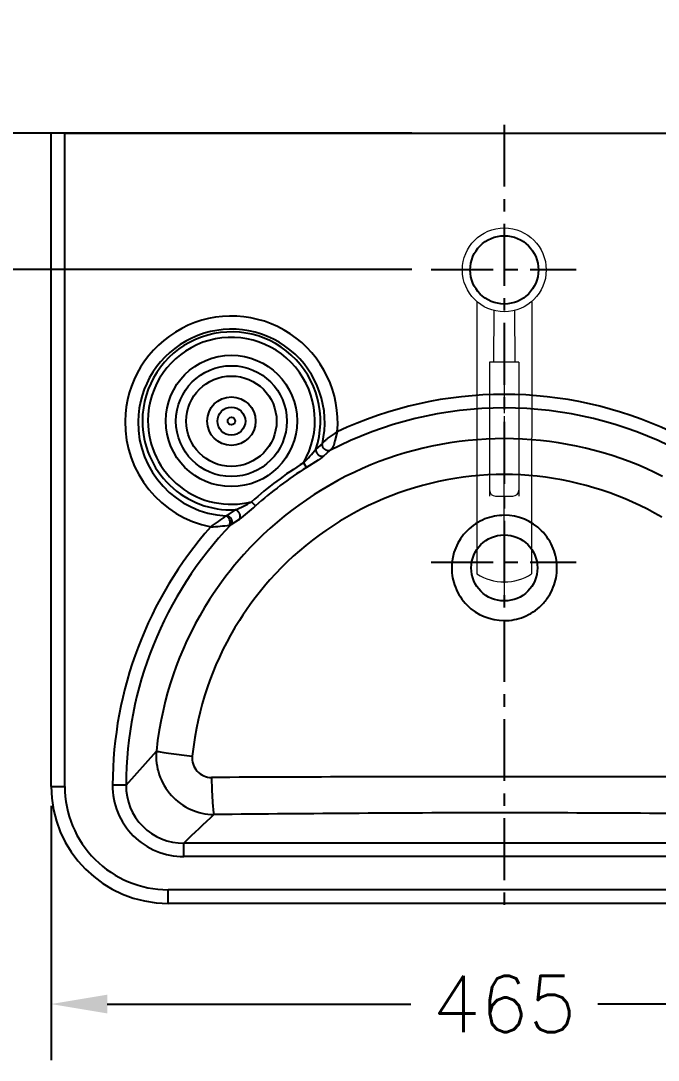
# Model space of a CAD drawing. Extents: x 63601 to 66026, y 58179 to 61610.
# Drawn here: x 64154 to 64481, y 60223 to 60756 of the extents above; entities that cross this region are included whole.
import ezdxf
from ezdxf.lldxf.tags import DXFTag

# ---------------------------------------------------------------- set-up
doc = ezdxf.new("R2010")
doc.units = 0
doc.header["$MEASUREMENT"] = 0
doc.linetypes.add('AM_ISO08W050', pattern=[18, 12, -1.5, 3, -1.5])
doc.linetypes.add('CENTER', pattern=[50.8, 31.75, -6.35, 6.35, -6.35])
doc.layers.get('Defpoints').update_dxf_attribs({"linetype": 'CONTINUOUS'})
for name, color, linetype in [('______', 7, 'CONTINUOUS'), ('DEFAULT', 7, 'CONTINUOUS'), ('Dim', 4, 'CONTINUOUS'), ('LINE', 7, 'CONTINUOUS'), ('MAKE2D$VISIBLE$LINES', 7, 'CONTINUOUS'), ('MAKE2D$VISIBLE$TANGENTS', 7, 'CONTINUOUS')]:
    doc.layers.add(name, color=color, linetype=linetype)
doc.layers.add('AM_4', color=40, linetype='CONTINUOUS', lineweight=13)
doc.layers.add('AM_7', color=4, linetype='AM_ISO08W050', lineweight=0)
doc.styles.get("Standard").update_dxf_attribs({"font": 'txt.shx', "bigfont": 'ghs.shx'})
tags = doc.linetypes.add('AM_ISO08W050x2', pattern=[9, 6, -0.75, 1.5, -0.75]).pattern_tags.tags
tags[10:11] = [DXFTag(74, 4), DXFTag(75, 0), DXFTag(340, '0'), DXFTag(46, 1.0), DXFTag(50, 0.0), DXFTag(44, 0.0), DXFTag(45, 0.0)]
tags[8:9] = [DXFTag(74, 4), DXFTag(75, 0), DXFTag(340, '0'), DXFTag(46, 1.0), DXFTag(50, 0.0), DXFTag(44, 0.0), DXFTag(45, 0.0)]
tags[6:7] = [DXFTag(74, 4), DXFTag(75, 0), DXFTag(340, '0'), DXFTag(46, 1.0), DXFTag(50, 0.0), DXFTag(44, 0.0), DXFTag(45, 0.0)]
tags[4:5] = [DXFTag(74, 4), DXFTag(75, 0), DXFTag(340, '0'), DXFTag(46, 1.0), DXFTag(50, 0.0), DXFTag(44, 0.0), DXFTag(45, 0.0)]
doc.dimstyles.get("Standard").update_dxf_attribs({"dimtxt": 0.18, "dimasz": 0.18, "dimexe": 0.18, "dimexo": 0.0625, "dimgap": 0.09, "dimtad": 0, "dimtih": 1, "dimtoh": 1, "dimdec": 4, "dimzin": 0, "dimdsep": 46, "dimtxsty": 'Standard', "dimcen": 0.09, "dimadec": 0, "dimazin": 0, "dimtfac": 1, "dimtdec": 4, "dimtofl": 0, "dimtmove": 0, "dimatfit": 0, "dimfxl": 0, "dimtolj": 1, "dimtzin": 0, "dimarcsym": 0})
doc.dimstyles.new('Standard$0', dxfattribs={"dimtxt": 0.18, "dimasz": 0.18, "dimexe": 0.18, "dimexo": 0.0625, "dimgap": 0.09, "dimtad": 0, "dimtih": 1, "dimtoh": 1, "dimdec": 4, "dimzin": 0, "dimdsep": 46, "dimtxsty": 'Standard', "dimcen": 0.09, "dimadec": 0, "dimazin": 0, "dimtfac": 1, "dimtdec": 4, "dimtofl": 0, "dimtmove": 0, "dimatfit": 3, "dimfxl": 0, "dimtolj": 1, "dimtzin": 0, "dimarcsym": 0})

# ---------------------------------------------------------------- blocks, each defined once
blk = doc.blocks.new('*D19')
at = {"layer": 'Defpoints', "color": 0}
for p in [(64169.7, 60363.87), (64634.7, 60363.87), (64634.7, 60252.22)]:
    blk.add_point(p, dxfattribs=at)
at = {"layer": 'Dim', "color": 0, "lineweight": -2}
for p, q in [((64169.7, 60353.87), (64169.7, 60223.42)), ((64634.7, 60353.87), (64634.7, 60223.42)), ((64198.5, 60252.22), (64354.2, 60252.22)), ((64605.9, 60252.22), (64450.2, 60252.22))]:
    blk.add_line(p, q, dxfattribs=at)
at = {"layer": 'Dim', "color": 0}
for points in [[(64198.5, 60257.02), (64198.5, 60247.42), (64169.7, 60252.22)], [(64605.9, 60257.02), (64605.9, 60247.42), (64634.7, 60252.22)]]:
    blk.add_solid(points, dxfattribs=at)
at = {"layer": 'Dim', "color": 0, "insert": (64402.2, 60252.22), "char_height": 40, "attachment_point": 5}
blk.add_mtext('\\A1;{\\H0.72x;465}', dxfattribs=at)
blk = doc.blocks.new('*D25')
at = {"layer": 'Defpoints', "color": 0}
for p in [(64113.41, 60698.87), (64364.72, 60698.87), (64364.72, 60628.87)]:
    blk.add_point(p, dxfattribs=at)
at = {"layer": 'Dim', "color": 0, "linetype": 'ByBlock', "lineweight": -2}
for p, q in [((64113.41, 60727.67), (64113.41, 60756.47)), ((64354.72, 60698.87), (64084.61, 60698.87)), ((64354.72, 60628.87), (64084.61, 60628.87)), ((64113.41, 60600.07), (64113.41, 60571.27))]:
    blk.add_line(p, q, dxfattribs=at)
at = {"layer": 'Dim', "color": 0}
for points in [[(64108.61, 60727.67), (64118.21, 60727.67), (64113.41, 60698.87)], [(64108.61, 60600.07), (64118.21, 60600.07), (64113.41, 60628.87)]]:
    blk.add_solid(points, dxfattribs=at)
at = {"layer": 'Dim', "color": 0, "insert": (64113.41, 60663.87), "char_height": 28.8, "attachment_point": 5}
blk.add_mtext('\\A1;70', dxfattribs=at)

msp = doc.modelspace()

# ---------------------------------------------------------------- linework, layer by layer
at = {"layer": '______'}
msp.add_line((64177.2, 60698.87), (64627.2, 60698.87), dxfattribs=at)
at = {"layer": '______', "linetype": 'CENTER'}
for p, q in [((64364.72, 60628.87), (64439.07, 60628.87)), ((64364.7, 60478.87), (64439.05, 60478.87))]:
    msp.add_line(p, q, dxfattribs=at)
at = {"layer": 'AM_4', "color": 0}
for p, q in [((64388.07, 60612.52), (64388.19, 60472.85)), ((64396.85, 60607.9), (64396.69, 60581.36)), ((64407.5, 60607.88), (64407.69, 60581.36)), ((64416.38, 60612.55), (64416.19, 60472.85)), ((64394.69, 60581.36), (64394.69, 60512.72)), ((64409.69, 60581.36), (64394.69, 60581.36)), ((64409.69, 60581.36), (64409.69, 60512.72)), ((64397.67, 60512.72), (64406.67, 60512.72))]:
    msp.add_line(p, q, dxfattribs=at)
msp.add_circle((64402.21, 60628.72), 21.5, dxfattribs=at)
for centre, radius, start, end in [((64397.67, 60515.72), 3, 180, 270), ((64406.67, 60515.72), 3, 270, 0), ((64402.19, 60494.52), 25.8, 237.1436, 302.8564)]:
    msp.add_arc(centre, radius, start, end, dxfattribs=at)
at = {"layer": 'AM_7', "color": 0}
msp.add_line((64402.19, 60589.73), (64402.19, 60526.62), dxfattribs=at)
at = {"layer": 'AM_7', "color": 0, "linetype": 'AM_ISO08W050x2'}
for p, q in [((64402.19, 60499.72), (64402.19, 60527.22)), ((64402.19, 60490.72), (64402.19, 60496.72)), ((64402.19, 60487.72), (64402.19, 60460.22))]:
    msp.add_line(p, q, dxfattribs=at)
at = {"layer": 'DEFAULT', "linetype": 'CENTER'}
msp.add_line((64402.2, 60703.16), (64402.2, 60298.16), dxfattribs=at)
at = {"layer": 'DEFAULT'}
for start, end in [(90, 111.5982), (45, 90), (111.5982, 135), (135, 180), (21.5982, 45), (0, 21.5982), (180, 201.5982), (338.4018, 0), (201.5982, 225), (326.7009, 338.4018), (315, 326.7009), (225, 270), (291.5982, 315), (270, 291.5982)]:
    msp.add_arc((64402.22, 60475.87), 27, start, end, dxfattribs=at)
at = {"layer": 'LINE', "color": 0}
msp.add_circle((64402.21, 60628.72), 17.5, dxfattribs=at)
at = {"layer": 'MAKE2D$VISIBLE$LINES'}
for p, q in [((64169.7, 60363.87), (64169.7, 60698.87)), ((64312.09, 60542.62), (64315.17, 60544.7)), ((64315.17, 60544.7), (64315.85, 60545.19)), ((64316.52, 60545.69), (64315.33, 60540.98)), ((64315.85, 60545.19), (64316.52, 60545.69)), ((64308.84, 60539.24), (64308.85, 60539.33)), ((64308.84, 60539.14), (64308.84, 60539.24)), ((64308.85, 60539.05), (64308.84, 60539.14)), ((64308.85, 60539.43), (64308.86, 60539.52)), ((64308.85, 60539.33), (64308.85, 60539.43)), ((64308.85, 60538.95), (64308.85, 60539.05)), ((64308.86, 60538.86), (64308.85, 60538.95)), ((64308.86, 60539.52), (64308.87, 60539.61)), ((64308.88, 60538.76), (64308.86, 60538.86)), ((64308.87, 60539.61), (64308.88, 60539.71)), ((64308.88, 60539.71), (64308.97, 60539.83)), ((64308.89, 60538.66), (64308.88, 60538.76)), ((64308.92, 60538.56), (64308.89, 60538.66)), ((64308.94, 60538.46), (64308.92, 60538.56)), ((64308.96, 60538.37), (64308.94, 60538.46)), ((64308.97, 60539.83), (64309.06, 60539.95)), ((64309.06, 60539.95), (64309.16, 60540.07)), ((64309.16, 60540.07), (64309.25, 60540.19)), ((64309.25, 60540.19), (64309.36, 60540.32)), ((64309.36, 60540.32), (64309.48, 60540.45)), ((64309.48, 60540.45), (64309.6, 60540.58)), ((64309.6, 60540.58), (64309.72, 60540.7)), ((64309.72, 60540.7), (64309.85, 60540.84)), ((64309.85, 60540.84), (64309.99, 60540.97)), ((64309.99, 60540.97), (64310.28, 60541.23)), ((64310.28, 60541.23), (64310.58, 60541.48)), ((64310.58, 60541.48), (64310.88, 60541.73)), ((64310.88, 60541.73), (64311.18, 60541.96)), ((64311.18, 60541.96), (64311.48, 60542.18)), ((64311.48, 60542.18), (64312.09, 60542.62)), ((64314.47, 60538.48), (64314.36, 60538.24)), ((64314.58, 60538.71), (64314.47, 60538.48)), ((64314.68, 60538.95), (64314.58, 60538.71)), ((64314.76, 60539.17), (64314.68, 60538.95)), ((64314.84, 60539.4), (64314.76, 60539.17)), ((64315, 60539.85), (64314.84, 60539.4)), ((64315.17, 60540.42), (64315, 60539.85)), ((64315.33, 60540.98), (64315.17, 60540.42)), ((64308.99, 60538.27), (64308.96, 60538.37)), ((64309.03, 60538.18), (64308.99, 60538.27)), ((64309.06, 60538.08), (64309.03, 60538.18)), ((64309.1, 60537.99), (64309.06, 60538.08)), ((64309.14, 60537.9), (64309.1, 60537.99)), ((64309.18, 60537.8), (64309.14, 60537.9)), ((64309.23, 60537.71), (64309.18, 60537.8)), ((64309.27, 60537.63), (64309.23, 60537.71)), ((64309.33, 60537.54), (64309.27, 60537.63)), ((64309.38, 60537.45), (64309.33, 60537.54)), ((64309.44, 60537.37), (64309.38, 60537.45)), ((64309.5, 60537.28), (64309.44, 60537.37)), ((64309.56, 60537.2), (64309.5, 60537.28)), ((64309.63, 60537.11), (64309.56, 60537.2)), ((64309.69, 60537.03), (64309.63, 60537.11)), ((64309.77, 60536.96), (64309.69, 60537.03)), ((64309.84, 60536.88), (64309.77, 60536.96)), ((64309.91, 60536.81), (64309.84, 60536.88)), ((64309.99, 60536.74), (64309.91, 60536.81)), ((64310.07, 60536.67), (64309.99, 60536.74)), ((64310.15, 60536.61), (64310.07, 60536.67)), ((64310.23, 60536.54), (64310.15, 60536.61)), ((64310.31, 60536.49), (64310.23, 60536.54)), ((64310.39, 60536.43), (64310.31, 60536.49)), ((64310.48, 60536.37), (64310.39, 60536.43)), ((64310.57, 60536.32), (64310.48, 60536.37)), ((64310.66, 60536.28), (64310.57, 60536.32)), ((64310.74, 60536.23), (64310.66, 60536.28)), ((64310.83, 60536.19), (64310.74, 60536.23)), ((64310.92, 60536.15), (64310.83, 60536.19)), ((64311.01, 60536.12), (64310.92, 60536.15)), ((64311.11, 60536.08), (64311.01, 60536.12)), ((64311.2, 60536.06), (64311.11, 60536.08)), ((64311.29, 60536.03), (64311.2, 60536.06)), ((64311.38, 60536.01), (64311.29, 60536.03)), ((64311.47, 60535.99), (64311.38, 60536.01)), ((64311.56, 60535.97), (64311.47, 60535.99)), ((64311.61, 60535.97), (64311.56, 60535.97)), ((64311.65, 60535.96), (64311.61, 60535.97)), ((64311.7, 60535.96), (64311.65, 60535.96)), ((64311.75, 60535.95), (64311.7, 60535.96)), ((64311.79, 60535.95), (64311.75, 60535.95)), ((64311.84, 60535.95), (64311.79, 60535.95)), ((64311.88, 60535.95), (64311.84, 60535.95)), ((64311.93, 60535.95), (64311.88, 60535.95)), ((64311.98, 60535.95), (64311.93, 60535.95)), ((64312.02, 60535.95), (64311.98, 60535.95)), ((64312.06, 60535.95), (64312.02, 60535.95)), ((64312.11, 60535.95), (64312.06, 60535.95)), ((64312.15, 60535.96), (64312.11, 60535.95)), ((64312.19, 60535.96), (64312.15, 60535.96)), ((64312.24, 60535.97), (64312.19, 60535.96)), ((64312.28, 60535.97), (64312.24, 60535.97)), ((64312.32, 60535.98), (64312.28, 60535.97)), ((64312.36, 60535.99), (64312.32, 60535.98)), ((64312.4, 60536), (64312.36, 60535.99)), ((64312.45, 60536), (64312.4, 60536)), ((64312.49, 60536.02), (64312.45, 60536)), ((64312.53, 60536.03), (64312.49, 60536.02)), ((64312.57, 60536.04), (64312.53, 60536.03)), ((64312.61, 60536.05), (64312.57, 60536.04)), ((64312.65, 60536.06), (64312.61, 60536.05)), ((64312.69, 60536.08), (64312.65, 60536.06)), ((64312.77, 60536.14), (64312.69, 60536.08)), ((64312.84, 60536.2), (64312.77, 60536.14)), ((64312.91, 60536.26), (64312.84, 60536.2)), ((64312.98, 60536.32), (64312.91, 60536.26)), ((64313.05, 60536.39), (64312.98, 60536.32)), ((64313.12, 60536.45), (64313.05, 60536.39)), ((64313.19, 60536.52), (64313.12, 60536.45)), ((64313.26, 60536.59), (64313.19, 60536.52)), ((64313.33, 60536.67), (64313.26, 60536.59)), ((64313.4, 60536.75), (64313.33, 60536.67)), ((64313.47, 60536.83), (64313.4, 60536.75)), ((64313.53, 60536.91), (64313.47, 60536.83)), ((64313.6, 60536.99), (64313.53, 60536.91)), ((64313.66, 60537.08), (64313.6, 60536.99)), ((64313.73, 60537.16), (64313.66, 60537.08)), ((64313.79, 60537.25), (64313.73, 60537.16)), ((64313.85, 60537.34), (64313.79, 60537.25)), ((64313.91, 60537.43), (64313.85, 60537.34)), ((64314.03, 60537.62), (64313.91, 60537.43)), ((64314.14, 60537.82), (64314.03, 60537.62)), ((64314.25, 60538.01), (64314.14, 60537.82)), ((64314.36, 60538.24), (64314.25, 60538.01)), ((64574.7, 60303.87), (64229.7, 60303.87))]:
    msp.add_line(p, q, dxfattribs=at)
for centre, radius, start, end in [((64262.21, 60550.42), 47.89, 347.0697, 179.2817), ((64229.7, 60363.87), 60, 180, 270)]:
    msp.add_arc(centre, radius, start, end, dxfattribs=at)
at = {"layer": 'MAKE2D$VISIBLE$TANGENTS'}
for p, q in [((64176.7, 60363.87), (64176.7, 60698.87)), ((64308.88, 60539.71), (64305.54, 60536.8)), ((64369.69, 60539.22), (64365.09, 60538.32)), ((64374.32, 60540), (64369.69, 60539.22)), ((64378.97, 60540.67), (64374.32, 60540)), ((64383.63, 60541.21), (64378.97, 60540.67)), ((64388.26, 60541.63), (64383.63, 60541.21)), ((64392.9, 60541.93), (64388.26, 60541.63)), ((64397.55, 60542.11), (64392.9, 60541.93)), ((64402.2, 60542.17), (64397.55, 60542.11)), ((64406.85, 60542.11), (64402.2, 60542.17)), ((64411.5, 60541.93), (64406.85, 60542.11)), ((64416.15, 60541.63), (64411.5, 60541.93)), ((64420.78, 60541.21), (64416.15, 60541.63)), ((64425.44, 60540.67), (64420.78, 60541.21)), ((64430.08, 60540), (64425.44, 60540.67)), ((64434.71, 60539.22), (64430.08, 60540)), ((64439.32, 60538.32), (64434.71, 60539.22)), ((64305.52, 60536.55), (64305.51, 60536.5)), ((64305.51, 60536.5), (64305.51, 60536.46)), ((64305.51, 60536.46), (64305.51, 60536.41)), ((64305.51, 60536.41), (64305.52, 60536.36)), ((64305.53, 60536.7), (64305.52, 60536.65)), ((64305.52, 60536.65), (64305.52, 60536.6)), ((64305.52, 60536.6), (64305.52, 60536.55)), ((64305.52, 60536.36), (64305.52, 60536.31)), ((64305.52, 60536.31), (64305.52, 60536.21)), ((64305.52, 60536.21), (64305.54, 60536.11)), ((64305.54, 60536.8), (64305.53, 60536.75)), ((64305.53, 60536.75), (64305.53, 60536.7)), ((64305.54, 60536.11), (64305.55, 60536.01)), ((64305.55, 60536.01), (64305.57, 60535.92)), ((64305.57, 60535.92), (64305.58, 60535.82)), ((64305.58, 60535.82), (64305.61, 60535.72)), ((64305.61, 60535.72), (64305.63, 60535.63)), ((64305.63, 60535.63), (64305.66, 60535.54)), ((64305.66, 60535.54), (64305.69, 60535.44)), ((64305.69, 60535.44), (64305.73, 60535.35)), ((64305.73, 60535.35), (64305.77, 60535.26)), ((64305.77, 60535.26), (64305.81, 60535.16)), ((64305.81, 60535.16), (64305.85, 60535.07)), ((64305.85, 60535.07), (64305.9, 60534.97)), ((64305.9, 60534.97), (64305.95, 60534.88)), ((64305.95, 60534.88), (64306.01, 60534.79)), ((64306.01, 60534.79), (64306.06, 60534.7)), ((64306.06, 60534.7), (64306.12, 60534.62)), ((64306.12, 60534.62), (64306.18, 60534.53)), ((64306.18, 60534.53), (64306.25, 60534.45)), ((64306.25, 60534.45), (64306.31, 60534.37)), ((64306.31, 60534.37), (64306.38, 60534.29)), ((64306.38, 60534.29), (64306.45, 60534.21)), ((64306.45, 60534.21), (64306.52, 60534.14)), ((64306.52, 60534.14), (64306.6, 60534.06)), ((64306.6, 60534.06), (64306.68, 60533.99)), ((64306.68, 60533.99), (64306.76, 60533.92)), ((64306.76, 60533.92), (64306.84, 60533.86)), ((64306.84, 60533.86), (64306.92, 60533.79)), ((64306.92, 60533.79), (64307.01, 60533.73)), ((64307.01, 60533.73), (64307.1, 60533.67)), ((64307.1, 60533.67), (64307.19, 60533.61)), ((64307.19, 60533.61), (64307.28, 60533.56)), ((64307.28, 60533.56), (64307.37, 60533.51)), ((64307.37, 60533.51), (64307.46, 60533.46)), ((64307.46, 60533.46), (64307.55, 60533.42)), ((64307.55, 60533.42), (64307.64, 60533.38)), ((64307.64, 60533.38), (64307.73, 60533.34)), ((64307.73, 60533.34), (64307.82, 60533.31)), ((64307.82, 60533.31), (64307.92, 60533.28)), ((64307.92, 60533.28), (64308.01, 60533.25)), ((64308.01, 60533.25), (64308.11, 60533.23)), ((64308.11, 60533.23), (64308.2, 60533.21)), ((64308.2, 60533.21), (64308.29, 60533.19)), ((64308.29, 60533.19), (64308.39, 60533.18)), ((64308.39, 60533.18), (64308.48, 60533.16)), ((64308.48, 60533.16), (64308.57, 60533.16)), ((64308.57, 60533.16), (64308.62, 60533.15)), ((64308.62, 60533.15), (64308.66, 60533.15)), ((64308.66, 60533.15), (64308.71, 60533.15)), ((64308.71, 60533.15), (64308.76, 60533.15)), ((64308.76, 60533.15), (64308.8, 60533.15)), ((64308.8, 60533.15), (64308.85, 60533.15)), ((64308.85, 60533.15), (64308.9, 60533.16)), ((64308.9, 60533.16), (64308.94, 60533.16)), ((64308.94, 60533.16), (64308.99, 60533.16)), ((64308.99, 60533.16), (64309.03, 60533.17)), ((64309.03, 60533.17), (64309.08, 60533.17)), ((64309.08, 60533.17), (64309.13, 60533.18)), ((64309.13, 60533.18), (64309.17, 60533.19)), ((64309.17, 60533.19), (64309.22, 60533.2)), ((64309.22, 60533.2), (64309.26, 60533.2)), ((64309.26, 60533.2), (64309.31, 60533.22)), ((64309.31, 60533.22), (64309.35, 60533.23)), ((64309.35, 60533.23), (64309.4, 60533.24)), ((64309.4, 60533.24), (64309.44, 60533.25)), ((64309.54, 60533.22), (64309.41, 60533.12)), ((64309.44, 60533.25), (64309.48, 60533.27)), ((64309.48, 60533.27), (64309.53, 60533.28)), ((64309.53, 60533.28), (64309.57, 60533.3)), ((64309.66, 60533.33), (64309.54, 60533.22)), ((64309.57, 60533.3), (64309.62, 60533.31)), ((64309.62, 60533.31), (64309.66, 60533.33)), ((64309.66, 60533.33), (64312.69, 60536.08)), ((64346.92, 60533.5), (64342.49, 60532.01)), ((64351.41, 60534.88), (64346.92, 60533.5)), ((64355.94, 60536.14), (64351.41, 60534.88)), ((64360.5, 60537.29), (64355.94, 60536.14)), ((64365.09, 60538.32), (64360.5, 60537.29)), ((64443.9, 60537.29), (64439.32, 60538.32)), ((64448.46, 60536.14), (64443.9, 60537.29)), ((64452.99, 60534.88), (64448.46, 60536.14)), ((64457.49, 60533.5), (64452.99, 60534.88)), ((64461.92, 60532.01), (64457.49, 60533.5)), ((64299.24, 60529.82), (64300.8, 60527.4)), ((64306.77, 60531.21), (64300.8, 60527.4)), ((64307.73, 60531.86), (64306.77, 60531.21)), ((64308.53, 60532.43), (64307.73, 60531.86)), ((64308.85, 60532.67), (64308.53, 60532.43)), ((64309.16, 60532.91), (64308.85, 60532.67)), ((64309.41, 60533.12), (64309.16, 60532.91)), ((64333.74, 60528.68), (64329.44, 60526.85)), ((64338.09, 60530.4), (64333.74, 60528.68)), ((64342.49, 60532.01), (64338.09, 60530.4)), ((64466.31, 60530.4), (64461.92, 60532.01)), ((64470.66, 60528.68), (64466.31, 60530.4)), ((64474.97, 60526.85), (64470.66, 60528.68)), ((64320.97, 60522.85), (64316.81, 60520.68)), ((64325.18, 60524.9), (64320.97, 60522.85)), ((64329.44, 60526.85), (64325.18, 60524.9)), ((64385.33, 60522.9), (64381.11, 60522.39)), ((64389.54, 60523.29), (64385.33, 60522.9)), ((64393.76, 60523.57), (64389.54, 60523.29)), ((64397.98, 60523.74), (64393.76, 60523.57)), ((64402.2, 60523.8), (64397.98, 60523.74)), ((64406.43, 60523.74), (64402.2, 60523.8)), ((64410.65, 60523.57), (64406.43, 60523.74)), ((64414.87, 60523.29), (64410.65, 60523.57)), ((64419.07, 60522.9), (64414.87, 60523.29)), ((64423.3, 60522.39), (64419.07, 60522.9)), ((64479.23, 60524.9), (64474.97, 60526.85)), ((64483.44, 60522.84), (64479.23, 60524.9)), ((64312.71, 60518.4), (64308.66, 60516.01)), ((64316.81, 60520.68), (64312.71, 60518.4)), ((64360.27, 60518.2), (64356.18, 60517.03)), ((64364.39, 60519.25), (64360.27, 60518.2)), ((64368.53, 60520.2), (64364.39, 60519.25)), ((64372.7, 60521.05), (64368.53, 60520.2)), ((64376.9, 60521.78), (64372.7, 60521.05)), ((64381.11, 60522.39), (64376.9, 60521.78)), ((64427.51, 60521.78), (64423.3, 60522.39)), ((64431.7, 60521.05), (64427.51, 60521.78)), ((64435.87, 60520.2), (64431.7, 60521.05)), ((64440.02, 60519.25), (64435.87, 60520.2)), ((64444.13, 60518.2), (64440.02, 60519.25)), ((64448.22, 60517.03), (64444.13, 60518.2)), ((64304.68, 60513.52), (64300.7, 60510.88)), ((64308.66, 60516.01), (64304.68, 60513.52)), ((64344.18, 60512.91), (64340.27, 60511.33)), ((64348.14, 60514.38), (64344.18, 60512.91)), ((64352.13, 60515.75), (64348.14, 60514.38)), ((64356.18, 60517.03), (64352.13, 60515.75)), ((64452.28, 60515.75), (64448.22, 60517.03)), ((64456.27, 60514.38), (64452.28, 60515.75)), ((64460.22, 60512.91), (64456.27, 60514.38)), ((64464.14, 60511.33), (64460.22, 60512.91)), ((64272.56, 60509.78), (64274.53, 60507.67)), ((64296.8, 60508.13), (64292.99, 60505.3)), ((64300.7, 60510.88), (64296.8, 60508.13)), ((64332.57, 60507.88), (64328.79, 60506)), ((64336.4, 60509.65), (64332.57, 60507.88)), ((64340.27, 60511.33), (64336.4, 60509.65)), ((64468.01, 60509.65), (64464.14, 60511.33)), ((64471.83, 60507.88), (64468.01, 60509.65)), ((64475.61, 60506), (64471.83, 60507.88)), ((64259.38, 60502.54), (64259.88, 60502.81)), ((64264.06, 60505.63), (64259.88, 60502.81)), ((64259.88, 60502.81), (64259.95, 60502.79)), ((64259.95, 60502.79), (64260.03, 60502.77)), ((64260.03, 60502.77), (64260.11, 60502.75)), ((64260.11, 60502.75), (64260.18, 60502.72)), ((64260.18, 60502.72), (64260.26, 60502.69)), ((64260.26, 60502.69), (64260.34, 60502.66)), ((64260.34, 60502.66), (64260.42, 60502.63)), ((64260.42, 60502.63), (64260.5, 60502.59)), ((64260.5, 60502.59), (64260.58, 60502.55)), ((64260.58, 60502.55), (64260.66, 60502.51)), ((64260.66, 60502.51), (64260.74, 60502.46)), ((64260.74, 60502.46), (64260.82, 60502.41)), ((64260.82, 60502.41), (64260.9, 60502.36)), ((64260.9, 60502.36), (64260.98, 60502.31)), ((64260.98, 60502.31), (64261.06, 60502.25)), ((64261.06, 60502.25), (64261.13, 60502.19)), ((64261.13, 60502.19), (64261.21, 60502.12)), ((64261.21, 60502.12), (64261.29, 60502.05)), ((64261.29, 60502.05), (64261.36, 60501.98)), ((64261.36, 60501.98), (64261.44, 60501.9)), ((64261.44, 60501.9), (64261.51, 60501.83)), ((64261.51, 60501.83), (64261.58, 60501.75)), ((64261.58, 60501.75), (64261.65, 60501.66)), ((64261.65, 60501.66), (64261.72, 60501.58)), ((64261.72, 60501.58), (64261.78, 60501.49)), ((64261.78, 60501.49), (64261.84, 60501.39)), ((64261.84, 60501.39), (64261.9, 60501.3)), ((64261.9, 60501.3), (64261.96, 60501.21)), ((64261.96, 60501.21), (64262.01, 60501.11)), ((64264.13, 60505.62), (64264.06, 60505.63)), ((64264.2, 60505.6), (64264.13, 60505.62)), ((64264.28, 60505.59), (64264.2, 60505.6)), ((64264.36, 60505.56), (64264.28, 60505.59)), ((64264.44, 60505.54), (64264.36, 60505.56)), ((64264.52, 60505.51), (64264.44, 60505.54)), ((64264.6, 60505.48), (64264.52, 60505.51)), ((64264.68, 60505.45), (64264.6, 60505.48)), ((64264.76, 60505.41), (64264.68, 60505.45)), ((64264.85, 60505.37), (64264.76, 60505.41)), ((64264.93, 60505.33), (64264.85, 60505.37)), ((64265.01, 60505.28), (64264.93, 60505.33)), ((64265.1, 60505.23), (64265.01, 60505.28)), ((64265.18, 60505.18), (64265.1, 60505.23)), ((64265.26, 60505.12), (64265.18, 60505.18)), ((64265.35, 60505.06), (64265.26, 60505.12)), ((64265.43, 60504.99), (64265.35, 60505.06)), ((64265.51, 60504.93), (64265.43, 60504.99)), ((64265.59, 60504.85), (64265.51, 60504.93)), ((64265.67, 60504.78), (64265.59, 60504.85)), ((64265.75, 60504.7), (64265.67, 60504.78)), ((64265.83, 60504.62), (64265.75, 60504.7)), ((64265.9, 60504.53), (64265.83, 60504.62)), ((64265.98, 60504.44), (64265.9, 60504.53)), ((64266.05, 60504.35), (64265.98, 60504.44)), ((64266.12, 60504.26), (64266.05, 60504.35)), ((64266.18, 60504.16), (64266.12, 60504.26)), ((64266.24, 60504.06), (64266.18, 60504.16)), ((64266.3, 60503.96), (64266.24, 60504.06)), ((64266.36, 60503.86), (64266.3, 60503.96)), ((64266.41, 60503.75), (64266.36, 60503.86)), ((64266.46, 60503.65), (64266.41, 60503.75)), ((64266.51, 60503.54), (64266.46, 60503.65)), ((64266.55, 60503.43), (64266.51, 60503.54)), ((64266.52, 60501.13), (64266.54, 60501.17)), ((64266.54, 60501.17), (64266.55, 60501.2)), ((64266.59, 60503.32), (64266.55, 60503.43)), ((64266.55, 60501.2), (64266.57, 60501.24)), ((64266.57, 60501.24), (64266.59, 60501.28)), ((64266.63, 60503.21), (64266.59, 60503.32)), ((64266.59, 60501.28), (64266.6, 60501.32)), ((64266.6, 60501.32), (64266.62, 60501.36)), ((64266.62, 60501.36), (64266.63, 60501.4)), ((64266.66, 60503.1), (64266.63, 60503.21)), ((64266.63, 60501.4), (64266.64, 60501.44)), ((64266.64, 60501.44), (64266.66, 60501.48)), ((64266.69, 60502.99), (64266.66, 60503.1)), ((64266.66, 60501.48), (64266.67, 60501.52)), ((64266.67, 60501.52), (64266.68, 60501.57)), ((64266.68, 60501.57), (64266.69, 60501.61)), ((64266.71, 60502.88), (64266.69, 60502.99)), ((64266.69, 60501.61), (64266.7, 60501.66)), ((64266.7, 60501.66), (64266.71, 60501.7)), ((64266.73, 60502.77), (64266.71, 60502.88)), ((64266.71, 60501.7), (64266.72, 60501.75)), ((64266.72, 60501.75), (64266.73, 60501.79)), ((64266.74, 60502.66), (64266.73, 60502.77)), ((64266.73, 60501.79), (64266.74, 60501.84)), ((64266.76, 60502.55), (64266.74, 60502.66)), ((64266.74, 60501.89), (64266.75, 60501.94)), ((64266.74, 60501.84), (64266.74, 60501.89)), ((64266.75, 60501.94), (64266.76, 60501.98)), ((64266.76, 60502.44), (64266.76, 60502.55)), ((64266.77, 60502.34), (64266.76, 60502.44)), ((64266.76, 60502.08), (64266.77, 60502.13)), ((64266.76, 60502.03), (64266.76, 60502.08)), ((64266.76, 60501.98), (64266.76, 60502.03)), ((64266.77, 60502.24), (64266.77, 60502.34)), ((64266.77, 60502.13), (64266.77, 60502.24)), ((64289.26, 60502.37), (64285.6, 60499.34)), ((64292.99, 60505.3), (64289.26, 60502.37)), ((64321.39, 60501.95), (64317.77, 60499.78)), ((64325.06, 60504.02), (64321.39, 60501.95)), ((64328.79, 60506), (64325.06, 60504.02)), ((64479.34, 60504.02), (64475.61, 60506)), ((64483.02, 60501.95), (64479.34, 60504.02)), ((64261.25, 60497.8), (64261.89, 60497.95)), ((64266.26, 60500.72), (64261.89, 60497.95)), ((64261.93, 60498.01), (64261.89, 60497.95)), ((64261.97, 60498.07), (64261.93, 60498.01)), ((64262.01, 60498.13), (64261.97, 60498.07)), ((64262.01, 60501.11), (64262.06, 60501.01)), ((64262.05, 60498.19), (64262.01, 60498.13)), ((64262.09, 60498.26), (64262.05, 60498.19)), ((64262.06, 60501.01), (64262.11, 60500.91)), ((64262.13, 60498.33), (64262.09, 60498.26)), ((64262.11, 60500.91), (64262.16, 60500.8)), ((64262.16, 60498.4), (64262.13, 60498.33)), ((64262.16, 60500.8), (64262.2, 60500.7)), ((64262.2, 60498.48), (64262.16, 60498.4)), ((64262.2, 60500.7), (64262.23, 60500.6)), ((64262.23, 60498.55), (64262.2, 60498.48)), ((64262.23, 60500.6), (64262.27, 60500.49)), ((64262.26, 60498.63), (64262.23, 60498.55)), ((64262.29, 60498.72), (64262.26, 60498.63)), ((64262.27, 60500.49), (64262.3, 60500.39)), ((64262.31, 60498.8), (64262.29, 60498.72)), ((64262.3, 60500.39), (64262.32, 60500.28)), ((64262.33, 60498.89), (64262.31, 60498.8)), ((64262.32, 60500.28), (64262.35, 60500.17)), ((64262.35, 60498.97), (64262.33, 60498.89)), ((64262.35, 60500.17), (64262.37, 60500.07)), ((64262.37, 60499.07), (64262.35, 60498.97)), ((64262.37, 60500.07), (64262.38, 60499.96)), ((64262.38, 60499.16), (64262.37, 60499.07)), ((64262.38, 60499.96), (64262.4, 60499.86)), ((64262.4, 60499.25), (64262.38, 60499.16)), ((64262.4, 60499.86), (64262.4, 60499.75)), ((64262.4, 60499.75), (64262.41, 60499.65)), ((64262.41, 60499.45), (64262.4, 60499.35)), ((64262.4, 60499.35), (64262.4, 60499.25)), ((64262.41, 60499.65), (64262.41, 60499.55)), ((64262.41, 60499.55), (64262.41, 60499.45)), ((64266.26, 60500.72), (64266.3, 60500.78)), ((64266.3, 60500.78), (64266.35, 60500.84)), ((64266.35, 60500.84), (64266.39, 60500.9)), ((64266.39, 60500.9), (64266.43, 60500.96)), ((64266.43, 60500.96), (64266.45, 60500.99)), ((64266.45, 60500.99), (64266.46, 60501.03)), ((64266.46, 60501.03), (64266.48, 60501.06)), ((64266.48, 60501.06), (64266.5, 60501.09)), ((64266.5, 60501.09), (64266.52, 60501.13)), ((64282.03, 60496.22), (64278.56, 60493.02)), ((64285.6, 60499.34), (64282.03, 60496.22)), ((64314.2, 60497.52), (64310.64, 60495.13)), ((64317.77, 60499.78), (64314.2, 60497.52)), ((64278.56, 60493.02), (64275.18, 60489.73)), ((64307.15, 60492.64), (64303.75, 60490.08)), ((64310.64, 60495.13), (64307.15, 60492.64)), ((64271.83, 60486.3), (64268.58, 60482.77)), ((64275.18, 60489.73), (64271.83, 60486.3)), ((64300.41, 60487.43), (64297.15, 60484.7)), ((64303.75, 60490.08), (64300.41, 60487.43)), ((64266.18, 60480.05), (64263.83, 60477.27)), ((64268.58, 60482.77), (64266.18, 60480.05)), ((64293.96, 60481.88), (64290.87, 60478.99)), ((64297.15, 60484.7), (64293.96, 60481.88)), ((64263.83, 60477.27), (64261.54, 60474.44)), ((64287.85, 60476.03), (64284.87, 60472.93)), ((64290.87, 60478.99), (64287.85, 60476.03)), ((64259.3, 60471.57), (64257.12, 60468.65)), ((64261.54, 60474.44), (64259.3, 60471.57)), ((64281.97, 60469.76), (64279.83, 60467.31)), ((64284.87, 60472.93), (64281.97, 60469.76)), ((64255.01, 60465.69), (64252.95, 60462.69)), ((64257.12, 60468.65), (64255.01, 60465.69)), ((64277.73, 60464.81), (64275.69, 60462.27)), ((64279.83, 60467.31), (64277.73, 60464.81)), ((64250.96, 60459.64), (64248.38, 60455.5)), ((64252.95, 60462.69), (64250.96, 60459.64)), ((64273.7, 60459.69), (64271.76, 60457.07)), ((64275.69, 60462.27), (64273.7, 60459.69)), ((64248.38, 60455.5), (64245.92, 60451.28)), ((64269.88, 60454.4), (64268.05, 60451.71)), ((64271.76, 60457.07), (64269.88, 60454.4)), ((64245.92, 60451.28), (64243.64, 60447.13)), ((64266.28, 60448.97), (64263.99, 60445.25)), ((64268.05, 60451.71), (64266.28, 60448.97)), ((64241.47, 60442.91), (64239.41, 60438.63)), ((64243.64, 60447.13), (64241.47, 60442.91)), ((64263.99, 60445.25), (64261.8, 60441.47)), ((64239.41, 60438.63), (64237.47, 60434.3)), ((64259.77, 60437.74), (64257.85, 60433.96)), ((64261.8, 60441.47), (64259.77, 60437.74)), ((64237.47, 60434.3), (64235.64, 60429.92)), ((64257.85, 60433.96), (64256.02, 60430.12)), ((64235.64, 60429.92), (64233.92, 60425.49)), ((64256.02, 60430.12), (64254.29, 60426.24)), ((64233.92, 60425.49), (64232.33, 60421.01)), ((64252.67, 60422.31), (64251.15, 60418.34)), ((64254.29, 60426.24), (64252.67, 60422.31)), ((64230.85, 60416.49), (64229.49, 60411.94)), ((64232.33, 60421.01), (64230.85, 60416.49)), ((64251.15, 60418.34), (64249.73, 60414.33)), ((64229.49, 60411.94), (64228.26, 60407.34)), ((64249.73, 60414.33), (64248.43, 60410.28)), ((64228.26, 60407.34), (64227.13, 60402.65)), ((64247.23, 60406.2), (64246.14, 60402.09)), ((64248.43, 60410.28), (64247.23, 60406.2)), ((64227.13, 60402.65), (64226.13, 60397.92)), ((64246.14, 60402.09), (64245.14, 60397.88)), ((64226.13, 60397.92), (64225.16, 60392.62)), ((64245.14, 60397.88), (64244.25, 60393.65)), ((64225.16, 60392.62), (64224.36, 60387.3)), ((64244.25, 60393.65), (64243.41, 60388.91)), ((64224.36, 60387.3), (64223.71, 60381.96)), ((64242.7, 60384.15), (64242.14, 60379.37)), ((64243.41, 60388.91), (64242.7, 60384.15)), ((64208.14, 60364.5), (64223.71, 60381.96)), ((64223.71, 60381.96), (64223.77, 60381.94)), ((64223.77, 60381.94), (64223.84, 60381.92)), ((64223.84, 60381.92), (64224, 60381.87)), ((64224, 60381.87), (64224.2, 60381.82)), ((64224.2, 60381.82), (64224.43, 60381.77)), ((64224.43, 60381.77), (64225, 60381.65)), ((64225, 60381.65), (64225.71, 60381.51)), ((64225.71, 60381.51), (64227.56, 60381.21)), ((64227.56, 60381.21), (64229.92, 60380.86)), ((64229.92, 60380.86), (64242.14, 60379.37)), ((64252.07, 60368.43), (64252.21, 60361.9)), ((64169.7, 60363.87), (64176.7, 60363.87)), ((64208.14, 60364.5), (64201.23, 60364.52)), ((64252.21, 60361.9), (64252.49, 60355.85)), ((64252.49, 60355.85), (64252.67, 60353.4)), ((64252.67, 60353.4), (64252.76, 60352.37)), ((64252.76, 60352.37), (64252.86, 60351.48)), ((64252.86, 60351.48), (64252.96, 60350.73)), ((64252.96, 60350.73), (64253.01, 60350.42)), ((64253.01, 60350.42), (64253.06, 60350.14)), ((64253.06, 60350.14), (64253.11, 60349.9)), ((64253.11, 60349.9), (64253.14, 60349.79)), ((64253.14, 60349.79), (64253.16, 60349.69)), ((64253.16, 60349.69), (64253.19, 60349.6)), ((64253.19, 60349.6), (64253.21, 60349.52)), ((64253.21, 60349.52), (64253.24, 60349.45)), ((64253.24, 60349.45), (64253.25, 60349.41)), ((64253.25, 60349.41), (64253.26, 60349.38)), ((64566.61, 60334.78), (64237.8, 60334.78)), ((64237.8, 60327.86), (64237.8, 60334.78)), ((64566.61, 60327.86), (64237.8, 60327.86)), ((64574.7, 60310.87), (64229.7, 60310.87)), ((64229.7, 60303.87), (64229.7, 60310.87))]:
    msp.add_line(p, q, dxfattribs=at)
for centre, radius in [((64262.2, 60551.24), 33.68), ((64262.2, 60551.16), 28.43), ((64262.2, 60551.13), 23.17), ((64262.2, 60551.16), 12.43), ((64262.2, 60551.14), 7.17), ((64262.2, 60551.21), 1.92), ((64402.22, 60475.87), 16.95)]:
    msp.add_circle(centre, radius, dxfattribs=at)
for centre, radius, start, end in [((64262.2, 60550.5), 54.53, 354.9441, 179.3698), ((64262.2, 60551.23), 45.68, 341.5822, 179.9731), ((64262.19, 60551.31), 42.83, 329.8791, 179.9794), ((64402.2, 60363.89), 200.98, 64.7657, 115.2343), ((64402.2, 60363.89), 194.07, 62.5333, 117.4667), ((64262.23, 60550.45), 54.56, 179.3193, 258.7337), ((64262.23, 60550.37), 47.91, 179.2189, 266.5901), ((64262.19, 60551.27), 45.67, 180.0188, 272.3401), ((64262.2, 60551.34), 42.83, 180.0245, 283.9976), ((64247.22, 60583.04), 74.43, 314.3459, 321.5885), ((64402.19, 60364.9), 194.41, 121.9751, 131.8211), ((64402.19, 60365.01), 191.45, 121.9774, 131.824), ((64232.85, 60580.38), 81, 292.6578, 299.3534), ((64202.49, 60584.98), 105.67, 307.1185, 312.9762), ((64161.98, 60630.13), 160.52, 303.9289, 307.3572), ((64257.96, 60499.24), 3.59, 336.2774, 66.8114), ((64402.19, 60363.9), 200.96, 138.5454, 179.8256), ((64402.19, 60363.9), 194.05, 136.305, 179.8238), ((64242.69, 60652.91), 156.22, 273.2586, 276.8221), ((64253.66, 60379.44), 30.06, 175.1816, 269.2338), ((64251.93, 60378.28), 9.85, 173.6676, 270.7963), ((64356.95, 41715.45), 18653.27, 89.860988, 90.322154), ((64447.46, 41716.29), 18652.44, 89.677834, 90.13902), ((64229.7, 60363.87), 53, 179.9998, 270.0002), ((64237.61, 60364.24), 36.38, 179.5651, 270.3038), ((64237.41, 60364.05), 29.27, 179.1319, 270.7567), ((64840.1, 59712.39), 866.11, 132.65317, 134.06), ((64431.79, 43414.87), 16935.46, 90.100106, 90.604015), ((64372.61, 43414.95), 16935.37, 89.395981, 89.899893)]:
    msp.add_arc(centre, radius, start, end, dxfattribs=at)

# ---------------------------------------------------------------- dimensions: what is measured, and where the dimension line sits
at = {"layer": 'Dim', "color": 0}
dim = msp.add_linear_dim(base=(64113.41, 60698.87), p1=(64364.72, 60628.87), p2=(64364.72, 60698.87), angle=90, dimstyle='Standard$0', override={"dimscale": 160, "dimgap": 0.06, "dimdec": 0, "dimarcsym": 1}, dxfattribs=at)
dim.commit()
dim.dimension.update_dxf_attribs({"geometry": '*D25', "text_midpoint": (64113.41, 60663.87)})
dim = msp.add_linear_dim(base=(64634.7, 60252.22), p1=(64169.7, 60363.87), p2=(64634.7, 60363.87), text='{\\H0.72x;<>}', dimstyle='Standard', override={"dimscale": 160, "dimtxt": 0.25, "dimgap": 0.06, "dimdec": 0, "dimatfit": 3}, dxfattribs=at)
dim.commit()
dim.dimension.update_dxf_attribs({"geometry": '*D19', "text_midpoint": (64402.2, 60252.22)})

doc.saveas('drawing.dxf')
